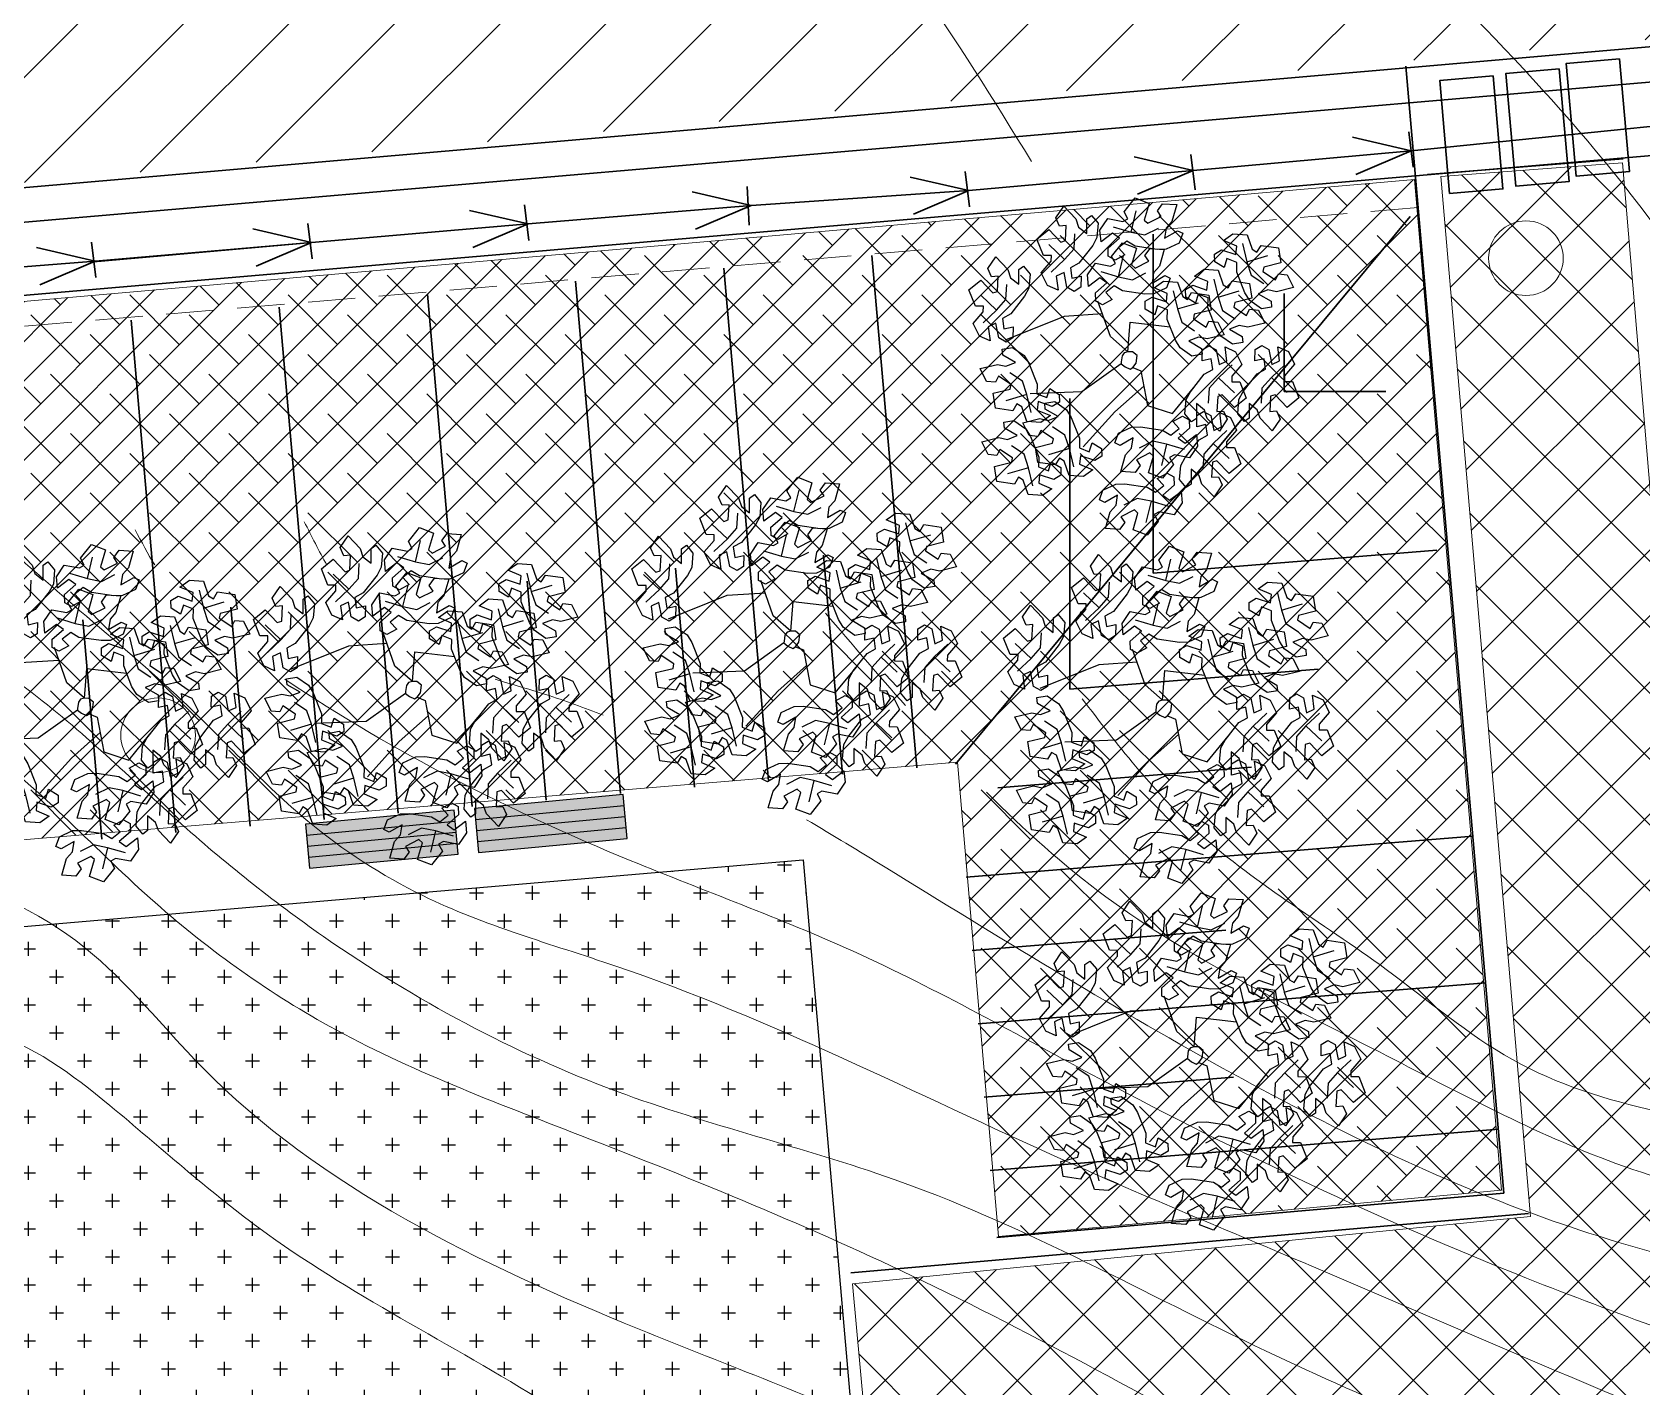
# Model space of a CAD drawing. Header units: millimetres. Extents: x 5637 to 6048, y 3385 to 3927.
# Drawn here: x 5703.64 to 5725.2, y 3639.51 to 3657.66 of the extents above; entities that cross this region are included whole.
import ezdxf

# ---------------------------------------------------------------- set-up
doc = ezdxf.new("R2010")
doc.units = ezdxf.units.MM
doc.linetypes.add('HIDDEN', pattern=[9.525, 6.35, -3.175])
for name, color, linetype, lineweight in [('3', 250, 'Continuous', 30), ('hatch', 253, 'Continuous', 13), ('project gr', 250, 'Continuous', 30), ('road', 19, 'Continuous', 30)]:
    doc.layers.add(name, color=color, linetype=linetype, lineweight=lineweight)
for name, color, linetype in [('benches', 250, 'Continuous'), ('Contour Lines', 253, 'Continuous'), ('trees old', 116, 'Continuous')]:
    doc.layers.add(name, color=color, linetype=linetype)
doc.layers.add('dr', color=7, linetype='Continuous', lineweight=30, true_color=0x424d8a)
doc.layers.add('plants1', color=7, linetype='Continuous', true_color=0x89ee5d)

# ---------------------------------------------------------------- blocks, each defined once
blk = doc.blocks.new('212')
at = {"color": 48, "linetype": 'Continuous'}
for p, q in [((2813.16, 4856.989), (2813.307, 4857.173)), ((2813.307, 4857.173), (2813.495, 4857.1)), ((2812.246, 4856.905), (2812.352, 4857.064)), ((2812.352, 4857.064), (2812.514, 4856.895)), ((2812.66, 4856.894), (2812.725, 4856.94)), ((2812.725, 4856.94), (2812.813, 4856.833)), ((2813.212, 4856.895), (2813.16, 4856.989)), ((2813.16, 4856.989), (2813.16, 4856.989)), ((2813.255, 4856.716), (2813.323, 4857.001)), ((2813.495, 4857.1), (2813.43, 4856.875)), ((2813.608, 4857), (2813.677, 4857.096)), ((2813.658, 4856.924), (2813.608, 4857)), ((2813.677, 4857.096), (2813.867, 4857.083)), ((2813.867, 4857.083), (2813.802, 4856.858)), ((2811.994, 4856.623), (2812.151, 4856.749)), ((2812.151, 4856.749), (2812.314, 4856.581)), ((2812.295, 4856.797), (2812.246, 4856.905)), ((2812.386, 4856.803), (2812.295, 4856.797)), ((2812.374, 4856.601), (2812.386, 4856.803)), ((2812.514, 4856.895), (2812.551, 4856.783)), ((2812.551, 4856.783), (2812.66, 4856.696)), ((2812.66, 4856.696), (2812.66, 4856.894)), ((2812.813, 4856.833), (2812.797, 4856.642)), ((2812.838, 4856.74), (2812.944, 4856.897)), ((2812.853, 4856.586), (2812.838, 4856.74)), ((2812.944, 4856.897), (2813.146, 4856.859)), ((2813.015, 4856.787), (2813.255, 4856.716)), ((2813.146, 4856.859), (2813.212, 4856.895)), ((2813.43, 4856.875), (2813.477, 4856.833)), ((2813.44, 4856.678), (2813.621, 4856.768)), ((2813.477, 4856.833), (2813.658, 4856.924)), ((2813.724, 4856.77), (2813.703, 4856.632)), ((2813.703, 4856.632), (2813.875, 4856.731)), ((2813.802, 4856.858), (2813.724, 4856.77)), ((2813.875, 4856.731), (2813.947, 4856.699)), ((2812.08, 4856.404), (2811.994, 4856.623)), ((2812.364, 4856.35), (2812.151, 4856.551)), ((2812.314, 4856.581), (2812.374, 4856.601)), ((2812.49, 4856.49), (2812.502, 4856.693)), ((2812.74, 4856.536), (2812.554, 4856.3)), ((2812.797, 4856.642), (2812.74, 4856.536)), ((2813.006, 4856.701), (2812.853, 4856.586)), ((2812.947, 4856.502), (2813.098, 4856.635)), ((2812.949, 4856.391), (2812.947, 4856.502)), ((2812.947, 4856.502), (2812.947, 4856.502)), ((2812.992, 4856.389), (2813.139, 4856.573)), ((2813.098, 4856.635), (2813.006, 4856.701)), ((2813.197, 4856.594), (2813.085, 4856.506)), ((2813.085, 4856.506), (2813.171, 4856.413)), ((2813.139, 4856.573), (2813.327, 4856.501)), ((2813.307, 4856.527), (2813.197, 4856.594)), ((2813.255, 4856.716), (2813.44, 4856.678)), ((2813.605, 4856.484), (2813.307, 4856.527)), ((2813.899, 4856.569), (2813.725, 4856.487)), ((2813.947, 4856.699), (2813.899, 4856.569)), ((2814.492, 4856.602), (2814.619, 4856.692)), ((2814.669, 4856.527), (2814.492, 4856.602)), ((2814.619, 4856.692), (2814.808, 4856.679)), ((2814.658, 4856.414), (2814.669, 4856.527)), ((2814.748, 4856.562), (2814.806, 4856.319)), ((2814.808, 4856.679), (2814.876, 4856.485)), ((2814.94, 4856.446), (2814.995, 4856.538)), ((2814.995, 4856.538), (2814.995, 4856.538)), ((2814.995, 4856.538), (2815.228, 4856.503)), ((2815.228, 4856.503), (2815.259, 4856.304)), ((2811.335, 4856.226), (2811.441, 4856.385)), ((2811.441, 4856.385), (2811.603, 4856.216)), ((2812.052, 4856.172), (2812.186, 4856.327)), ((2812.187, 4856.402), (2812.08, 4856.404)), ((2812.08, 4856.404), (2812.08, 4856.404)), ((2812.182, 4856.178), (2812.364, 4856.35)), ((2812.186, 4856.327), (2812.187, 4856.402)), ((2812.364, 4856.35), (2812.49, 4856.49)), ((2812.554, 4856.3), (2812.441, 4856.239)), ((2812.671, 4856.141), (2812.777, 4856.298)), ((2812.777, 4856.298), (2812.979, 4856.26)), ((2813.04, 4856.341), (2812.949, 4856.391)), ((2812.979, 4856.26), (2813.044, 4856.296)), ((2813.044, 4856.296), (2812.992, 4856.389)), ((2812.992, 4856.389), (2812.992, 4856.389)), ((2813.171, 4856.413), (2813.04, 4856.341)), ((2813.087, 4856.116), (2813.155, 4856.402)), ((2813.327, 4856.501), (2813.262, 4856.276)), ((2813.309, 4856.234), (2813.49, 4856.324)), ((2813.44, 4856.4), (2813.509, 4856.497)), ((2813.49, 4856.324), (2813.44, 4856.4)), ((2813.509, 4856.497), (2813.699, 4856.484)), ((2813.725, 4856.487), (2813.605, 4856.484)), ((2813.699, 4856.484), (2813.634, 4856.259)), ((2814.371, 4856.422), (2814.467, 4856.479)), ((2814.374, 4856.318), (2814.371, 4856.422)), ((2814.502, 4856.24), (2814.374, 4856.318)), ((2814.467, 4856.479), (2814.467, 4856.479)), ((2814.467, 4856.479), (2814.658, 4856.414)), ((2814.539, 4856.361), (2814.502, 4856.24)), ((2814.672, 4856.308), (2814.539, 4856.361)), ((2814.669, 4856.18), (2814.672, 4856.308)), ((2814.806, 4856.319), (2815.087, 4856.403)), ((2814.806, 4856.319), (2814.865, 4856.14)), ((2814.876, 4856.485), (2814.94, 4856.446)), ((2815.259, 4856.304), (2815.031, 4856.247)), ((2811.083, 4855.944), (2811.24, 4856.07)), ((2811.24, 4856.07), (2811.403, 4855.901)), ((2811.384, 4856.118), (2811.335, 4856.226)), ((2811.475, 4856.124), (2811.384, 4856.118)), ((2811.463, 4855.921), (2811.475, 4856.124)), ((2811.603, 4856.216), (2811.64, 4856.104)), ((2811.64, 4856.104), (2811.749, 4856.017)), ((2811.749, 4856.017), (2811.75, 4856.215)), ((2811.75, 4856.215), (2811.814, 4856.261)), ((2811.814, 4856.261), (2811.902, 4856.154)), ((2811.902, 4856.154), (2811.886, 4855.963)), ((2812.135, 4856.001), (2812.052, 4856.172)), ((2812.356, 4856.174), (2812.252, 4856.127)), ((2812.252, 4856.127), (2812.276, 4855.937)), ((2812.395, 4855.976), (2812.356, 4856.174)), ((2812.441, 4856.239), (2812.461, 4856.097)), ((2812.461, 4856.097), (2812.584, 4856.126)), ((2812.584, 4856.126), (2812.581, 4855.976)), ((2812.685, 4855.986), (2812.671, 4856.141)), ((2812.838, 4856.102), (2812.685, 4855.986)), ((2812.931, 4856.035), (2812.838, 4856.102)), ((2812.847, 4856.188), (2813.087, 4856.116)), ((2813.087, 4856.116), (2813.272, 4856.078)), ((2813.262, 4856.276), (2813.309, 4856.234)), ((2813.272, 4856.078), (2813.453, 4856.169)), ((2813.556, 4856.171), (2813.535, 4856.033)), ((2813.535, 4856.033), (2813.707, 4856.132)), ((2813.634, 4856.259), (2813.556, 4856.171)), ((2813.707, 4856.132), (2813.779, 4856.099)), ((2813.779, 4856.099), (2813.731, 4855.969)), ((2814.106, 4856.127), (2814.232, 4856.217)), ((2814.282, 4856.052), (2814.106, 4856.127)), ((2814.232, 4856.217), (2814.421, 4856.204)), ((2814.361, 4856.087), (2814.419, 4855.844)), ((2814.421, 4856.204), (2814.489, 4856.01)), ((2814.78, 4855.9), (2814.669, 4856.18)), ((2814.865, 4856.14), (2815.034, 4856.028)), ((2815.031, 4856.247), (2815.019, 4856.186)), ((2815.019, 4856.186), (2815.188, 4856.074)), ((2815.188, 4856.074), (2815.228, 4856.156)), ((2815.228, 4856.156), (2815.346, 4856.144)), ((2815.346, 4856.144), (2815.43, 4855.972)), ((2811.169, 4855.725), (2811.083, 4855.944)), ((2811.453, 4855.67), (2811.24, 4855.872)), ((2811.403, 4855.901), (2811.463, 4855.921)), ((2811.579, 4855.811), (2811.591, 4856.014)), ((2811.829, 4855.857), (2811.643, 4855.621)), ((2811.886, 4855.963), (2811.829, 4855.857)), ((2812.276, 4855.937), (2812.135, 4856.001)), ((2812.493, 4855.922), (2812.395, 4855.976)), ((2812.395, 4855.976), (2812.395, 4855.976)), ((2812.581, 4855.976), (2812.493, 4855.922)), ((2812.779, 4855.903), (2812.931, 4856.035)), ((2812.781, 4855.791), (2812.779, 4855.903)), ((2812.779, 4855.903), (2812.779, 4855.903)), ((2813.029, 4855.995), (2812.917, 4855.906)), ((2812.917, 4855.906), (2813.003, 4855.814)), ((2813.139, 4855.928), (2813.029, 4855.995)), ((2813.437, 4855.885), (2813.139, 4855.928)), ((2813.557, 4855.888), (2813.437, 4855.885)), ((2813.731, 4855.969), (2813.557, 4855.888)), ((2813.562, 4855.969), (2813.689, 4856.059)), ((2813.739, 4855.894), (2813.562, 4855.969)), ((2813.689, 4856.059), (2813.878, 4856.046)), ((2813.727, 4855.781), (2813.739, 4855.894)), ((2813.818, 4855.929), (2813.876, 4855.686)), ((2813.878, 4856.046), (2813.946, 4855.852)), ((2813.985, 4855.946), (2814.08, 4856.004)), ((2813.987, 4855.843), (2813.985, 4855.946)), ((2814.01, 4855.813), (2814.065, 4855.905)), ((2814.065, 4855.905), (2814.065, 4855.905)), ((2814.065, 4855.905), (2814.298, 4855.87)), ((2814.08, 4856.004), (2814.08, 4856.004)), ((2814.08, 4856.004), (2814.271, 4855.939)), ((2814.152, 4855.886), (2814.115, 4855.765)), ((2814.285, 4855.833), (2814.152, 4855.886)), ((2814.271, 4855.939), (2814.282, 4856.052)), ((2814.298, 4855.87), (2814.329, 4855.671)), ((2814.419, 4855.844), (2814.701, 4855.928)), ((2814.489, 4856.01), (2814.553, 4855.971)), ((2814.553, 4855.971), (2814.608, 4856.063)), ((2814.608, 4856.063), (2814.608, 4856.063)), ((2814.608, 4856.063), (2814.841, 4856.028)), ((2814.843, 4855.798), (2814.78, 4855.9)), ((2814.841, 4856.028), (2814.872, 4855.829)), ((2815.088, 4855.94), (2814.958, 4855.89)), ((2814.958, 4855.89), (2815.129, 4855.79)), ((2815.203, 4855.916), (2815.088, 4855.94)), ((2815.43, 4855.972), (2815.203, 4855.916)), ((2811.141, 4855.492), (2811.275, 4855.648)), ((2811.276, 4855.723), (2811.169, 4855.725)), ((2811.169, 4855.725), (2811.169, 4855.725)), ((2811.271, 4855.499), (2811.453, 4855.67)), ((2811.275, 4855.648), (2811.276, 4855.723)), ((2811.453, 4855.67), (2811.579, 4855.811)), ((2812.872, 4855.742), (2812.781, 4855.791)), ((2812.978, 4855.318), (2812.811, 4855.791)), ((2813.003, 4855.814), (2812.872, 4855.742)), ((2813.441, 4855.789), (2813.537, 4855.846)), ((2813.444, 4855.685), (2813.441, 4855.789)), ((2813.572, 4855.607), (2813.444, 4855.685)), ((2813.537, 4855.846), (2813.537, 4855.846)), ((2813.537, 4855.846), (2813.727, 4855.781)), ((2813.609, 4855.728), (2813.572, 4855.607)), ((2813.742, 4855.675), (2813.609, 4855.728)), ((2813.739, 4855.547), (2813.742, 4855.675)), ((2813.876, 4855.686), (2814.157, 4855.77)), ((2813.876, 4855.686), (2813.935, 4855.507)), ((2813.946, 4855.852), (2814.01, 4855.813)), ((2814.115, 4855.765), (2813.987, 4855.843)), ((2814.329, 4855.671), (2814.101, 4855.614)), ((2814.282, 4855.705), (2814.285, 4855.833)), ((2814.393, 4855.425), (2814.282, 4855.705)), ((2814.419, 4855.844), (2814.479, 4855.665)), ((2814.479, 4855.665), (2814.648, 4855.553)), ((2814.645, 4855.772), (2814.632, 4855.711)), ((2814.632, 4855.711), (2814.801, 4855.599)), ((2814.872, 4855.829), (2814.645, 4855.772)), ((2814.801, 4855.599), (2814.842, 4855.681)), ((2814.842, 4855.681), (2814.959, 4855.669)), ((2815, 4855.688), (2814.843, 4855.798)), ((2814.959, 4855.669), (2815.044, 4855.497)), ((2815.137, 4855.711), (2815, 4855.688)), ((2815.129, 4855.79), (2815.137, 4855.711)), ((2811.224, 4855.322), (2811.141, 4855.492)), ((2811.445, 4855.494), (2811.341, 4855.448)), ((2811.341, 4855.448), (2811.365, 4855.257)), ((2811.484, 4855.297), (2811.445, 4855.494)), ((2811.643, 4855.621), (2811.53, 4855.56)), ((2811.53, 4855.56), (2811.55, 4855.418)), ((2811.55, 4855.418), (2811.673, 4855.447)), ((2812.357, 4855.587), (2811.568, 4855.27)), ((2811.673, 4855.447), (2811.67, 4855.297)), ((2812.872, 4855.62), (2812.357, 4855.587)), ((2813.213, 4855.112), (2813.244, 4855.51)), ((2813.244, 4855.51), (2813.778, 4855.448)), ((2813.85, 4855.267), (2813.739, 4855.547)), ((2813.935, 4855.507), (2814.104, 4855.395)), ((2814.101, 4855.614), (2814.089, 4855.553)), ((2814.089, 4855.553), (2814.258, 4855.441)), ((2814.258, 4855.441), (2814.298, 4855.523)), ((2814.298, 4855.523), (2814.416, 4855.511)), ((2814.456, 4855.323), (2814.393, 4855.425)), ((2814.416, 4855.511), (2814.5, 4855.339)), ((2814.701, 4855.465), (2814.571, 4855.415)), ((2814.817, 4855.441), (2814.701, 4855.465)), ((2815.044, 4855.497), (2814.817, 4855.441)), ((2811.365, 4855.257), (2811.224, 4855.322)), ((2811.582, 4855.243), (2811.484, 4855.297)), ((2811.484, 4855.297), (2811.484, 4855.297)), ((2811.67, 4855.297), (2811.582, 4855.243)), ((2813.913, 4855.165), (2813.85, 4855.267)), ((2814.158, 4855.307), (2814.028, 4855.257)), ((2814.028, 4855.257), (2814.199, 4855.157)), ((2814.273, 4855.284), (2814.158, 4855.307)), ((2814.5, 4855.339), (2814.273, 4855.284)), ((2814.614, 4855.213), (2814.456, 4855.323)), ((2814.571, 4855.415), (2814.743, 4855.315)), ((2814.75, 4855.236), (2814.614, 4855.213)), ((2814.743, 4855.315), (2814.75, 4855.236)), ((2811.529, 4855.148), (2811.665, 4855.171)), ((2811.536, 4855.069), (2811.529, 4855.148)), ((2811.708, 4854.97), (2811.536, 4855.069)), ((2811.665, 4855.171), (2811.823, 4855.062)), ((2811.823, 4855.062), (2811.886, 4854.959)), ((2813.133, 4855.059), (2813.122, 4854.977)), ((2813.162, 4855.099), (2813.133, 4855.059)), ((2813.213, 4855.112), (2813.162, 4855.099)), ((2813.274, 4855.111), (2813.213, 4855.112)), ((2813.334, 4855.062), (2813.274, 4855.111)), ((2813.321, 4854.962), (2813.334, 4855.062)), ((2814.07, 4855.055), (2813.913, 4855.165)), ((2814.207, 4855.079), (2814.07, 4855.055)), ((2814.199, 4855.157), (2814.207, 4855.079)), ((2814.205, 4854.989), (2814.208, 4855.138)), ((2814.328, 4855.017), (2814.205, 4854.989)), ((2814.208, 4855.138), (2814.296, 4855.192)), ((2814.296, 4855.192), (2814.394, 4855.138)), ((2814.348, 4854.876), (2814.328, 4855.017)), ((2814.394, 4855.138), (2814.394, 4855.138)), ((2814.394, 4855.138), (2814.433, 4854.941)), ((2814.537, 4854.988), (2814.513, 4855.178)), ((2814.513, 4855.178), (2814.654, 4855.113)), ((2814.654, 4855.113), (2814.737, 4854.943)), ((2814.912, 4854.991), (2814.915, 4855.141)), ((2815.035, 4855.02), (2814.912, 4854.991)), ((2814.915, 4855.141), (2815.004, 4855.195)), ((2815.004, 4855.195), (2815.101, 4855.141)), ((2815.056, 4854.878), (2815.035, 4855.02)), ((2815.101, 4855.141), (2815.101, 4855.141)), ((2815.101, 4855.141), (2815.14, 4854.943)), ((2815.244, 4854.99), (2815.221, 4855.18)), ((2815.221, 4855.18), (2815.362, 4855.116)), ((2815.362, 4855.116), (2815.445, 4854.945)), ((2811.235, 4854.887), (2811.463, 4854.943)), ((2811.32, 4854.715), (2811.235, 4854.887)), ((2811.478, 4854.785), (2811.438, 4854.704)), ((2811.463, 4854.943), (2811.578, 4854.919)), ((2811.647, 4854.674), (2811.478, 4854.785)), ((2811.578, 4854.919), (2811.708, 4854.97)), ((2811.801, 4854.719), (2811.632, 4854.831)), ((2811.886, 4854.959), (2811.997, 4854.679)), ((2813.121, 4854.953), (2812.593, 4854.577)), ((2813.122, 4854.977), (2813.121, 4854.953)), ((2813.121, 4854.953), (2813.175, 4854.911)), ((2813.175, 4854.911), (2813.241, 4854.88)), ((2813.241, 4854.88), (2813.276, 4854.903)), ((2813.276, 4854.903), (2813.321, 4854.962)), ((2813.276, 4854.903), (2813.384, 4854.859)), ((2813.384, 4854.859), (2813.474, 4854.394)), ((2814.049, 4854.578), (2814.235, 4854.814)), ((2814.235, 4854.814), (2814.348, 4854.876)), ((2814.607, 4854.937), (2814.425, 4854.765)), ((2814.433, 4854.941), (2814.537, 4854.988)), ((2814.603, 4854.787), (2814.602, 4854.712)), ((2814.737, 4854.943), (2814.603, 4854.787)), ((2814.757, 4854.58), (2814.943, 4854.817)), ((2814.943, 4854.817), (2815.056, 4854.878)), ((2815.314, 4854.939), (2815.133, 4854.767)), ((2815.14, 4854.943), (2815.244, 4854.99)), ((2815.311, 4854.789), (2815.309, 4854.715)), ((2815.445, 4854.945), (2815.311, 4854.789)), ((2811.438, 4854.704), (2811.32, 4854.715)), ((2811.407, 4854.556), (2811.635, 4854.612)), ((2811.635, 4854.612), (2811.647, 4854.674)), ((2811.86, 4854.54), (2811.801, 4854.719)), ((2812.593, 4854.577), (2811.902, 4854.548)), ((2811.997, 4854.679), (2811.994, 4854.551)), ((2812.127, 4854.498), (2812.164, 4854.619)), ((2812.164, 4854.619), (2812.292, 4854.541)), ((2813.424, 4854.652), (2813.038, 4854.309)), ((2813.809, 4854.284), (2814.091, 4854.631)), ((2813.992, 4854.472), (2814.049, 4854.578)), ((2814.299, 4854.624), (2814.287, 4854.422)), ((2814.425, 4854.765), (2814.299, 4854.624)), ((2814.425, 4854.765), (2814.638, 4854.563)), ((2814.602, 4854.712), (2814.709, 4854.711)), ((2814.699, 4854.475), (2814.757, 4854.58)), ((2814.709, 4854.711), (2814.709, 4854.711)), ((2814.709, 4854.711), (2814.795, 4854.491)), ((2815.007, 4854.626), (2814.995, 4854.424)), ((2815.133, 4854.767), (2815.007, 4854.626)), ((2815.133, 4854.767), (2815.345, 4854.566)), ((2815.309, 4854.715), (2815.416, 4854.713)), ((2815.416, 4854.713), (2815.416, 4854.713)), ((2815.416, 4854.713), (2815.502, 4854.494)), ((2811.438, 4854.357), (2811.407, 4854.556)), ((2811.671, 4854.321), (2811.438, 4854.357)), ((2811.86, 4854.54), (2811.579, 4854.456)), ((2811.726, 4854.413), (2811.671, 4854.321)), ((2811.79, 4854.374), (2811.726, 4854.413)), ((2811.858, 4854.18), (2811.79, 4854.374)), ((2811.918, 4854.297), (2811.86, 4854.54)), ((2811.994, 4854.551), (2812.127, 4854.498)), ((2812.008, 4854.445), (2811.997, 4854.332)), ((2812.199, 4854.38), (2812.008, 4854.445)), ((2812.097, 4854.422), (2812.234, 4854.446)), ((2812.105, 4854.344), (2812.097, 4854.422)), ((2812.294, 4854.438), (2812.199, 4854.38)), ((2812.199, 4854.38), (2812.199, 4854.38)), ((2812.234, 4854.446), (2812.391, 4854.336)), ((2812.292, 4854.541), (2812.294, 4854.438)), ((2813.474, 4854.394), (2813.809, 4854.284)), ((2813.976, 4854.281), (2813.992, 4854.472)), ((2814.238, 4854.331), (2814.129, 4854.419)), ((2814.129, 4854.419), (2814.129, 4854.22)), ((2814.416, 4854.514), (2814.403, 4854.312)), ((2814.475, 4854.534), (2814.416, 4854.514)), ((2814.638, 4854.365), (2814.475, 4854.534)), ((2814.795, 4854.491), (2814.638, 4854.365)), ((2814.683, 4854.283), (2814.699, 4854.475)), ((2814.945, 4854.334), (2814.836, 4854.421)), ((2814.836, 4854.421), (2814.836, 4854.223)), ((2815.123, 4854.516), (2815.111, 4854.314)), ((2815.183, 4854.536), (2815.123, 4854.516)), ((2815.345, 4854.367), (2815.183, 4854.536)), ((2815.502, 4854.494), (2815.345, 4854.367)), ((2811.549, 4854.168), (2811.686, 4854.191)), ((2811.557, 4854.089), (2811.549, 4854.168)), ((2811.671, 4854.321), (2811.671, 4854.321)), ((2811.686, 4854.191), (2811.843, 4854.082)), ((2811.803, 4854.162), (2812.031, 4854.217)), ((2811.888, 4853.99), (2811.803, 4854.162)), ((2812.047, 4854.167), (2811.858, 4854.18)), ((2811.997, 4854.332), (2812.173, 4854.257)), ((2812.031, 4854.217), (2812.146, 4854.194)), ((2812.173, 4854.257), (2812.047, 4854.167)), ((2812.276, 4854.244), (2812.105, 4854.344)), ((2812.146, 4854.194), (2812.276, 4854.244)), ((2812.391, 4854.336), (2812.454, 4854.234)), ((2812.454, 4854.234), (2812.565, 4853.954)), ((2813.038, 4854.309), (2812.612, 4853.837)), ((2813.812, 4854.177), (2813.943, 4854.249)), ((2813.899, 4854.085), (2813.812, 4854.177)), ((2813.943, 4854.249), (2814.034, 4854.2)), ((2814.064, 4854.174), (2813.976, 4854.281)), ((2814.034, 4854.2), (2814.036, 4854.088)), ((2814.129, 4854.22), (2814.064, 4854.174)), ((2814.134, 4854.108), (2814.137, 4854.258)), ((2814.257, 4854.137), (2814.134, 4854.108)), ((2814.137, 4854.258), (2814.226, 4854.312)), ((2814.226, 4854.312), (2814.323, 4854.257)), ((2814.275, 4854.22), (2814.238, 4854.331)), ((2814.278, 4853.995), (2814.257, 4854.137)), ((2814.437, 4854.051), (2814.275, 4854.22)), ((2814.323, 4854.257), (2814.323, 4854.257)), ((2814.323, 4854.257), (2814.362, 4854.06)), ((2814.403, 4854.312), (2814.494, 4854.317)), ((2814.543, 4854.21), (2814.437, 4854.051)), ((2814.466, 4854.107), (2814.443, 4854.297)), ((2814.443, 4854.297), (2814.584, 4854.233)), ((2814.494, 4854.317), (2814.543, 4854.21)), ((2814.584, 4854.233), (2814.667, 4854.062)), ((2814.772, 4854.177), (2814.683, 4854.283)), ((2814.836, 4854.223), (2814.772, 4854.177)), ((2814.982, 4854.222), (2814.945, 4854.334)), ((2815.144, 4854.053), (2814.982, 4854.222)), ((2815.111, 4854.314), (2815.202, 4854.32)), ((2815.251, 4854.212), (2815.144, 4854.053)), ((2815.202, 4854.32), (2815.251, 4854.212)), ((2811.256, 4853.907), (2811.483, 4853.963)), ((2811.483, 4853.963), (2811.598, 4853.939)), ((2811.728, 4853.989), (2811.557, 4854.089)), ((2811.598, 4853.939), (2811.728, 4853.989)), ((2811.843, 4854.082), (2811.906, 4853.979)), ((2812.006, 4853.978), (2811.888, 4853.99)), ((2811.906, 4853.979), (2812.017, 4853.699)), ((2812.046, 4854.06), (2812.006, 4853.978)), ((2812.215, 4853.948), (2812.046, 4854.06)), ((2812.369, 4853.994), (2812.2, 4854.106)), ((2812.203, 4853.887), (2812.215, 4853.948)), ((2812.428, 4853.815), (2812.369, 4853.994)), ((2812.565, 4853.954), (2812.562, 4853.826)), ((2813.037, 4853.892), (2813.085, 4854.022)), ((2813.085, 4854.022), (2813.258, 4854.104)), ((2813.281, 4853.958), (2813.109, 4853.859)), ((2813.258, 4854.104), (2813.379, 4854.107)), ((2813.259, 4853.82), (2813.281, 4853.958)), ((2813.379, 4854.107), (2813.676, 4854.063)), ((2813.676, 4854.063), (2813.786, 4853.996)), ((2813.786, 4853.996), (2813.899, 4854.085)), ((2814.036, 4854.088), (2813.885, 4853.956)), ((2813.885, 4853.956), (2813.977, 4853.889)), ((2813.977, 4853.889), (2814.13, 4854.005)), ((2813.979, 4853.697), (2814.165, 4853.933)), ((2814.036, 4854.088), (2814.036, 4854.088)), ((2814.13, 4854.005), (2814.145, 4853.85)), ((2814.165, 4853.933), (2814.278, 4853.995)), ((2814.536, 4854.056), (2814.355, 4853.884)), ((2814.362, 4854.06), (2814.466, 4854.107)), ((2814.667, 4854.062), (2814.533, 4853.906)), ((2811.34, 4853.735), (2811.256, 4853.907)), ((2811.458, 4853.724), (2811.34, 4853.735)), ((2811.498, 4853.805), (2811.458, 4853.724)), ((2811.667, 4853.693), (2811.498, 4853.805)), ((2811.821, 4853.739), (2811.652, 4853.851)), ((2811.88, 4853.56), (2811.821, 4853.739)), ((2811.975, 4853.83), (2812.203, 4853.887)), ((2812.006, 4853.631), (2811.975, 4853.83)), ((2812.017, 4853.699), (2812.014, 4853.571)), ((2812.428, 4853.815), (2812.147, 4853.731)), ((2812.486, 4853.572), (2812.428, 4853.815)), ((2812.562, 4853.826), (2812.695, 4853.773)), ((2812.576, 4853.72), (2812.565, 4853.607)), ((2812.767, 4853.655), (2812.576, 4853.72)), ((2812.695, 4853.773), (2812.732, 4853.894)), ((2812.732, 4853.894), (2812.86, 4853.816)), ((2812.863, 4853.712), (2812.767, 4853.655)), ((2812.86, 4853.816), (2812.863, 4853.712)), ((2813.109, 4853.859), (2813.037, 4853.892)), ((2813.116, 4853.507), (2813.181, 4853.732)), ((2813.181, 4853.732), (2813.259, 4853.82)), ((2813.507, 4853.757), (2813.325, 4853.667)), ((2813.544, 4853.913), (2813.362, 4853.823)), ((2813.489, 4853.49), (2813.554, 4853.715)), ((2813.554, 4853.715), (2813.507, 4853.757)), ((2813.729, 4853.875), (2813.544, 4853.913)), ((2813.729, 4853.875), (2813.66, 4853.589)), ((2813.968, 4853.803), (2813.729, 4853.875)), ((2813.837, 4853.731), (2813.771, 4853.695)), ((2814.039, 4853.693), (2813.837, 4853.731)), ((2814.145, 4853.85), (2814.039, 4853.693)), ((2814.229, 4853.743), (2814.217, 4853.541)), ((2814.355, 4853.884), (2814.229, 4853.743)), ((2814.355, 4853.884), (2814.568, 4853.682)), ((2814.533, 4853.906), (2814.531, 4853.832)), ((2814.531, 4853.832), (2814.638, 4853.83)), ((2814.638, 4853.83), (2814.638, 4853.83)), ((2814.638, 4853.83), (2814.724, 4853.611)), ((2811.427, 4853.575), (2811.655, 4853.632)), ((2811.458, 4853.376), (2811.427, 4853.575)), ((2811.88, 4853.56), (2811.599, 4853.476)), ((2811.655, 4853.632), (2811.667, 4853.693)), ((2811.938, 4853.317), (2811.88, 4853.56)), ((2812.239, 4853.596), (2812.006, 4853.631)), ((2812.014, 4853.571), (2812.147, 4853.518)), ((2812.147, 4853.518), (2812.184, 4853.639)), ((2812.184, 4853.639), (2812.312, 4853.561)), ((2812.294, 4853.688), (2812.239, 4853.596)), ((2812.239, 4853.596), (2812.239, 4853.596)), ((2812.358, 4853.649), (2812.294, 4853.688)), ((2812.312, 4853.561), (2812.315, 4853.458)), ((2812.426, 4853.455), (2812.358, 4853.649)), ((2812.565, 4853.607), (2812.742, 4853.532)), ((2812.742, 4853.532), (2812.615, 4853.442)), ((2812.767, 4853.655), (2812.767, 4853.655)), ((2813.307, 4853.495), (2813.116, 4853.507)), ((2813.376, 4853.591), (2813.307, 4853.495)), ((2813.325, 4853.667), (2813.376, 4853.591)), ((2813.676, 4853.418), (2813.489, 4853.49)), ((2813.606, 4853.414), (2813.737, 4853.486)), ((2813.823, 4853.602), (2813.676, 4853.418)), ((2813.737, 4853.486), (2813.828, 4853.436)), ((2813.771, 4853.695), (2813.823, 4853.602)), ((2813.823, 4853.602), (2813.823, 4853.602)), ((2813.905, 4853.4), (2813.921, 4853.591)), ((2813.921, 4853.591), (2813.979, 4853.697)), ((2814.167, 4853.45), (2814.058, 4853.538)), ((2814.058, 4853.538), (2814.058, 4853.34)), ((2814.345, 4853.633), (2814.333, 4853.431)), ((2814.405, 4853.653), (2814.345, 4853.633)), ((2814.567, 4853.484), (2814.405, 4853.653)), ((2814.724, 4853.611), (2814.567, 4853.484)), ((2811.691, 4853.341), (2811.458, 4853.376)), ((2811.746, 4853.433), (2811.691, 4853.341)), ((2811.691, 4853.341), (2811.691, 4853.341)), ((2811.81, 4853.394), (2811.746, 4853.433)), ((2811.878, 4853.2), (2811.81, 4853.394)), ((2812.028, 4853.465), (2812.017, 4853.352)), ((2812.017, 4853.352), (2812.194, 4853.277)), ((2812.219, 4853.4), (2812.028, 4853.465)), ((2812.194, 4853.277), (2812.067, 4853.187)), ((2812.315, 4853.458), (2812.219, 4853.4)), ((2812.219, 4853.4), (2812.219, 4853.4)), ((2812.615, 4853.442), (2812.426, 4853.455)), ((2812.878, 4853.258), (2813.052, 4853.34)), ((2813.052, 4853.34), (2813.172, 4853.343)), ((2813.172, 4853.343), (2813.47, 4853.3)), ((2813.47, 4853.3), (2813.58, 4853.233)), ((2813.58, 4853.233), (2813.692, 4853.321)), ((2813.692, 4853.321), (2813.606, 4853.414)), ((2813.83, 4853.325), (2813.678, 4853.192)), ((2813.828, 4853.436), (2813.83, 4853.325)), ((2813.83, 4853.325), (2813.83, 4853.325)), ((2813.994, 4853.294), (2813.905, 4853.4)), ((2814.058, 4853.34), (2813.994, 4853.294)), ((2814.204, 4853.339), (2814.167, 4853.45)), ((2814.366, 4853.17), (2814.204, 4853.339)), ((2814.333, 4853.431), (2814.424, 4853.437)), ((2814.473, 4853.329), (2814.366, 4853.17)), ((2814.424, 4853.437), (2814.473, 4853.329)), ((2812.067, 4853.187), (2811.878, 4853.2)), ((2812.83, 4853.128), (2812.878, 4853.258)), ((2812.902, 4853.095), (2812.83, 4853.128)), ((2813.074, 4853.194), (2812.902, 4853.095)), ((2812.975, 4852.968), (2813.053, 4853.056)), ((2813.053, 4853.056), (2813.074, 4853.194)), ((2813.337, 4853.149), (2813.156, 4853.059)), ((2813.522, 4853.111), (2813.337, 4853.149)), ((2813.522, 4853.111), (2813.454, 4852.826)), ((2813.762, 4853.04), (2813.522, 4853.111)), ((2813.678, 4853.192), (2813.771, 4853.126)), ((2813.771, 4853.126), (2813.924, 4853.241)), ((2813.939, 4853.087), (2813.832, 4852.929)), ((2813.924, 4853.241), (2813.939, 4853.087)), ((2812.91, 4852.744), (2812.975, 4852.968)), ((2813.3, 4852.994), (2813.119, 4852.903)), ((2813.119, 4852.903), (2813.169, 4852.827)), ((2813.282, 4852.727), (2813.347, 4852.952)), ((2813.347, 4852.952), (2813.3, 4852.994)), ((2813.617, 4852.838), (2813.47, 4852.654)), ((2813.63, 4852.967), (2813.565, 4852.932)), ((2813.565, 4852.932), (2813.617, 4852.838)), ((2813.617, 4852.838), (2813.617, 4852.838)), ((2813.832, 4852.929), (2813.63, 4852.967)), ((2813.1, 4852.731), (2812.91, 4852.744)), ((2813.169, 4852.827), (2813.1, 4852.731)), ((2813.47, 4852.654), (2813.282, 4852.727))]:
    blk.add_line(p, q, dxfattribs=at)
at = {"layer": 'plants1', "color": 48, "linetype": 'Continuous'}
blk.add_line((2813.213, 4855.112), (2812.978, 4855.318), dxfattribs=at)
blk = doc.blocks.new('0354')
at = {"layer": 'benches', "lineweight": 25, "ltscale": 150, "true_color": 0xe0d1a3}
blk.add_hatch(color=9, dxfattribs=at).paths.add_polyline_path([(2510191, 359584), (2510591, 359584), (2510591, 360934), (2510191, 360934)])
at = {"layer": 'benches', "color": 3, "lineweight": 25, "ltscale": 150}
blk.add_lwpolyline([(2510191, 359584), (2510591, 359584), (2510591, 360934), (2510191, 360934)], close=True, dxfattribs=at)
at = {"layer": 'benches', "color": 1, "lineweight": 25, "ltscale": 150}
for points in [[(2510291, 360934), (2510291, 359584)], [(2510391, 360934), (2510391, 359584)], [(2510491, 360934), (2510491, 359584)]]:
    blk.add_lwpolyline(points, dxfattribs=at)

msp = doc.modelspace()

# ---------------------------------------------------------------- hatches: boundary and pattern name
at = {"layer": 'hatch'}
h = msp.add_hatch(dxfattribs=at)
h.set_pattern_fill('ANSI31', color=256, scale=8, style=0)
h.set_pattern_definition([(45, (2816.3681, -1263.7476), (-0.70710678, 0.70710678), [])])
edge = h.paths.add_edge_path()
edge.add_line((5681.718, 3662.745), (5708.38, 3664.934))
edge.add_arc((5713.219, 3667.179), 5.335, 204.8917, 275.5225)
edge.add_line((5713.733, 3661.869), (5818.562, 3671.059))
edge.add_arc((5814.821, 3690.234), 19.536, 281.0392, 345.4537)
edge.add_arc((5828.918, 3687.613), 5.329, 334.6044, 439.8122)
edge.add_line((5829.86, 3692.857), (5821.197, 3693.928))
edge.add_line((5821.197, 3693.928), (5821.163, 3698.626))
edge.add_line((5821.163, 3698.626), (5822.751, 3698.67))
edge.add_arc((5822.674, 3701.446), 2.777, 271.5898, 361.9955)
edge.add_arc((5787.812, 3700.231), 37.66, 1.9955, 27.7471)
edge.add_line((5821.141, 3717.765), (5815.111, 3730.653))
edge.add_arc((5808.837, 3727.717), 6.926, 25.0759, 80.9102)
edge.add_line((5809.932, 3734.557), (5816.866, 3735.208))
edge.add_line((5816.866, 3735.208), (5822.086, 3738.739))
edge.add_arc((5826.047, 3735.447), 5.15, 140.2743, 208.703)
edge.add_line((5821.53, 3732.974), (5832.004, 3711.476))
edge.add_line((5832.004, 3711.476), (5839.078, 3695.803))
edge.add_line((5839.078, 3695.803), (5843.714, 3685.87))
edge.add_line((5843.714, 3685.87), (5839.002, 3683.445))
edge.add_arc((5812.028, 3691.913), 28.272, 321.435, 342.5709, ccw=False)
edge.add_arc((5815.074, 3690.732), 25.173, 273.7863, 319.2136, ccw=False)
edge.add_line((5816.736, 3665.614), (5796.147, 3663.794))
edge.add_line((5796.147, 3663.794), (5694.835, 3654.877))
edge.add_line((5694.835, 3654.877), (5688.624, 3654.402))
edge.add_line((5688.624, 3654.402), (5675.285, 3653.372))
edge.add_line((5675.285, 3653.372), (5681.718, 3662.745))
h = msp.add_hatch(dxfattribs=at)
h.set_pattern_fill('ANSI37', color=256, scale=5, style=0)
h.set_pattern_definition([(45, (2816.3681, -1263.7476), (-0.44194174, 0.44194174), []), (135, (2816.3681, -1263.7476), (-0.44194174, -0.44194174), [])])
h.paths.add_polyline_path([(5722.503, 3655.724), (5724.937, 3655.906), (5726.219, 3640.737), (5741.148, 3631.392), (5740.957, 3631.365), (5741.257, 3628.232), (5723.873, 3639.395), (5714.828, 3638.648), (5714.622, 3640.889), (5723.704, 3641.792)])
at = {"layer": 'plants1'}
h = msp.add_hatch(dxfattribs=at)
h.set_pattern_fill('ANSI38', color=256, scale=3, style=0)
h.set_pattern_definition([(45, (2816.3681, -1263.7476), (-0.265165043, 0.265165043), []), (135, (2816.3681, -1263.7476), (-0.79549513, 0.265165043), [0.9375, -0.5625])])
edge = h.paths.add_edge_path()
edge.add_line((5722.153, 3655.681), (5723.315, 3642.144))
edge.add_line((5723.315, 3642.144), (5716.58, 3641.525))
edge.add_line((5716.58, 3641.525), (5716.03, 3647.877))
edge.add_line((5716.03, 3647.877), (5685.929, 3645.38))
edge.add_line((5685.929, 3645.38), (5687.433, 3629.363))
edge.add_line((5687.433, 3629.363), (5683.853, 3629.044))
edge.add_line((5683.853, 3629.044), (5682.36, 3632.767))
edge.add_line((5682.36, 3632.767), (5681.583, 3637.665))
edge.add_line((5681.583, 3637.665), (5681.239, 3644.06))
edge.add_line((5681.239, 3644.06), (5680.869, 3648.955))
edge.add_arc((5684.026, 3649.194), 3.166, 89.0579, 184.3282, ccw=False)
edge.add_line((5684.078, 3652.36), (5685.842, 3652.579))
edge.add_line((5685.842, 3652.579), (5688.59, 3652.873))
edge.add_line((5688.59, 3652.873), (5688.885, 3650.715))
edge.add_line((5688.885, 3650.715), (5695.186, 3651.264))
edge.add_line((5695.186, 3651.264), (5695.01, 3653.304))
edge.add_line((5695.01, 3653.304), (5722.153, 3655.681))
at = {"layer": 'plants1', "true_color": 0x4ec6ac}
h = msp.add_hatch(dxfattribs=at)
h.set_pattern_fill('CROSS', color=123, scale=1.5, style=0)
h.set_pattern_definition([(0, (2816.3681, -1263.7476), (0.375, 0.375), [0.1875, -0.5625]), (90, (2816.46184, -1263.84136), (-0.375, 0.375), [0.1875, -0.5625])])
h.paths.add_polyline_path([(5687.34, 3644.293), (5713.964, 3646.57), (5715.152, 3632.954), (5688.542, 3630.63)])

# ---------------------------------------------------------------- linework, layer by layer
at = {"layer": 'Contour Lines', "lineweight": 5, "ltscale": 0.5}
for points, knots in [([(5721.861, 3667.725), (5722.664, 3667.207), (5724.522, 3665.996), (5727.263, 3663.924), (5730.188, 3661.461), (5730.722, 3657.788), (5732.906, 3655.332), (5733.434, 3652.486), (5735.306, 3650.95), (5736.966, 3649.078), (5740.149, 3647.799), (5744.506, 3647.258), (5749.642, 3647.574), (5755.273, 3647.277), (5761.688, 3647.101), (5768.077, 3646.724), (5773.66, 3646.523), (5777.719, 3645.957), (5780.641, 3645.291), (5782.99, 3644.522), (5784.666, 3644.086), (5785.641, 3643.763), (5785.998, 3643.635)], [1.16155, 1.16155, 1.16155, 1.16155, 6.875804, 14.453574, 22.034571, 28.710484, 35.59757, 41.225425, 45.129765, 49.724903, 56.167263, 65.032994, 75.993591, 86.933965, 98.851833, 114.496219, 125.34296, 132.340525, 139.056529, 143.287015, 147.165739, 149.442003, 149.442003, 149.442003, 149.442003]), ([(5785.055, 3643.635), (5784.921, 3643.679), (5784.215, 3643.893), (5782.713, 3644.141), (5780.229, 3644.678), (5777.62, 3645.247), (5774.95, 3645.186), (5772.58, 3645.973), (5769.983, 3646.035), (5767.361, 3646.094), (5763.714, 3646.145), (5759.195, 3646.501), (5753.965, 3646.464), (5748.944, 3646.548), (5744.488, 3646.75), (5740.365, 3646.229), (5736.376, 3647.916), (5731.774, 3649.584), (5728.267, 3653.967), (5724.839, 3657.707), (5724.102, 3663.032), (5720.111, 3664.484), (5718.165, 3666.606), (5716.913, 3667.046), (5716.418, 3667.177)], [61.143917, 61.143917, 61.143917, 61.143917, 61.987655, 65.579228, 70.241031, 77.263003, 81.521455, 86.110891, 92.059168, 96.992817, 101.873992, 113.933737, 124.166627, 133.245919, 144.030661, 151.062919, 157.567662, 169.605422, 179.756245, 190.555813, 199.859025, 208.727613, 213.698783, 216.738881, 216.738881, 216.738881, 216.738881]), ([(5751.427, 3637.307), (5749.424, 3637.279), (5745.351, 3637.05), (5739.972, 3637.193), (5735.173, 3637.354), (5731.14, 3638.169), (5727.339, 3639.619), (5722.861, 3641.191), (5718.673, 3643.178), (5714.825, 3645.367), (5710.996, 3646.744), (5708.481, 3648.007), (5707.022, 3648.988)], [30.383128, 30.383128, 30.383128, 30.383128, 42.408065, 54.821858, 62.665943, 71.185857, 79.348168, 87.04728, 99.657325, 107.101955, 113.553375, 124.003395, 124.003395, 124.003395, 124.003395]), ([(5709.836, 3648.988), (5710.062, 3648.921), (5710.561, 3648.779), (5711.035, 3648.607), (5711.286, 3648.506)], [6.927402, 6.927402, 6.927402, 6.927402, 8.280434, 9.898803, 9.898803, 9.898803, 9.898803]), ([(5716.418, 3647.477), (5716.921, 3646.973), (5718.497, 3645.55), (5721.487, 3644.136), (5724.911, 3642.276), (5728.153, 3641.669), (5731.12, 3641.034), (5732.868, 3641.076), (5733.787, 3640.944)], [6.440545, 6.440545, 6.440545, 6.440545, 10.695608, 19.121129, 26.121205, 33.953592, 38.727465, 44.317706, 44.317706, 44.317706, 44.317706]), ([(5714.01, 3647.108), (5714.361, 3646.899), (5716.213, 3645.767), (5719.419, 3643.778), (5723.715, 3641.658), (5727.899, 3640.658), (5731.094, 3640.143), (5732.918, 3639.802), (5733.486, 3639.691)], [16.054849, 16.054849, 16.054849, 16.054849, 18.50514, 29.028591, 38.758201, 47.0492, 54.716731, 58.187452, 58.187452, 58.187452, 58.187452]), ([(5682.042, 3646.958), (5682.85, 3646.743), (5684.677, 3646.258), (5687.387, 3645.682), (5690.315, 3644.293), (5692.961, 3645.784), (5695.469, 3647.043), (5697.833, 3645.831), (5700.036, 3646.366), (5702.34, 3646.537), (5704.437, 3645.555), (5706.797, 3642.511), (5710.824, 3640.585), (5715.944, 3638.696), (5720.172, 3636.144), (5724.998, 3633.73), (5729.91, 3632.192), (5735.239, 3631.431), (5741.565, 3631.912), (5748.29, 3631.934), (5754.862, 3632.513), (5760.53, 3632.069), (5763.211, 3631.634), (5766.399, 3631.073), (5766.995, 3630.981)], [0, 0, 0, 0, 4.999936, 11.307485, 16.895893, 23.046679, 28.454837, 32.640265, 37.73097, 41.636129, 46.353452, 50.840475, 64.498525, 72.096655, 83.730058, 93.962223, 104.433725, 114.474104, 126.035349, 142.442922, 154.480865, 166.628364, 173.188607, 177.127494, 177.127494, 177.127494, 177.127494]), ([(5766.418, 3629.933), (5765.346, 3630.324), (5763.417, 3631.028), (5760.108, 3631.049), (5756.736, 3630.695), (5751.669, 3630.868), (5745.271, 3630.877), (5738.083, 3630.599), (5731.682, 3630.818), (5725.492, 3631.436), (5719.826, 3634.117), (5714.474, 3636.41), (5710.516, 3639.468), (5707.093, 3641.137), (5704.873, 3643.158), (5703.308, 3644.358), (5701.562, 3644.416), (5700.483, 3643.323), (5698.785, 3642.983), (5697.123, 3643.306), (5696.268, 3644.092), (5695.857, 3644.342)], [0, 0, 0, 0, 6.786934, 12.222578, 19.631953, 27.152115, 42.5771, 58.051831, 70.251627, 81.076592, 95.00478, 107.503059, 115.872739, 124.895998, 130.062143, 133.962362, 136.386575, 139.773453, 142.557745, 146.501777, 149.388634, 149.388634, 149.388634, 149.388634])]:
    msp.add_open_spline(points, degree=3, knots=knots, dxfattribs=at)
for points in [[(5709.941, 3665.42), (5711.459, 3665.052), (5715.207, 3663.811), (5717.76, 3662.5), (5721.256, 3659.535), (5725.28, 3655.183), (5728.15, 3651.358), (5729.805, 3649.924), (5735.95, 3646.503), (5740.118, 3645.168), (5743.024, 3644.69), (5746.078, 3644.212)], [(5708.63, 3663.281), (5713.635, 3660.413), (5717.02, 3655.926)], [(5703.306, 3650.753), (5704.276, 3649.907), (5705.658, 3648.692), (5707.33, 3647.088), (5708.869, 3646.091), (5711.455, 3645.146), (5717.464, 3642.544), (5720.767, 3641.131), (5727.785, 3638.219), (5731.409, 3636.964), (5735.089, 3635.937), (5739.825, 3635.738), (5743.427, 3635.709), (5750.968, 3635.88), (5754.791, 3636.137), (5757.844, 3635.909), (5761.705, 3635.452), (5765.154, 3635.374), (5766.485, 3635.352)], [(5701.248, 3650.302), (5703.637, 3648.806), (5705.705, 3646.988), (5707.665, 3645.456), (5711.587, 3643.425), (5715.295, 3642.249), (5720.155, 3639.994), (5724.504, 3638.106), (5728.354, 3636.467), (5734.891, 3634.641), (5739.24, 3634.712), (5746.049, 3634.57), (5751.906, 3634.855), (5756.148, 3634.961), (5759.464, 3634.748), (5766.524, 3633.941)], [(5766.552, 3632.277), (5765.236, 3632.52), (5762.891, 3633.082), (5761.127, 3633.33), (5756.349, 3633.647), (5752.445, 3633.622), (5747.564, 3633.451), (5742.269, 3633.403), (5737.022, 3633.354), (5732.955, 3633.695), (5729.807, 3634.159), (5725.415, 3635.817), (5720.486, 3638.33), (5715.57, 3640.927), (5710.982, 3642.878), (5707.615, 3644.342), (5705.215, 3646.058), (5702.848, 3648.18), (5701.237, 3649.107), (5699.139, 3650.058)], [(5717.701, 3648.727), (5719.192, 3646.995), (5721.771, 3645.102), (5723.464, 3643.894), (5727.494, 3642.846), (5731.242, 3642.282), (5734.225, 3642.156)]]:
    msp.add_spline(points, degree=3, dxfattribs=at)
for points in [[(5705.278, 3650.52), (5705.184, 3650.67), (5705.101, 3650.83), (5705.018, 3650.989)], [(5707.281, 3651.099), (5707.379, 3650.902), (5707.477, 3650.706), (5707.584, 3650.52)], [(5714.264, 3649.873), (5714.618, 3649.459), (5714.971, 3649.045), (5715.333, 3648.638)]]:
    msp.add_open_spline(points, degree=3, dxfattribs=at)
at = {"layer": 'dr', "color": 4, "ltscale": 0.5}
for p, q in [((5721.321, 3656.248), (5722.108, 3656.067)), ((5722.108, 3656.067), (5721.365, 3655.75)), ((5718.398, 3655.986), (5719.185, 3655.805)), ((5715.397, 3655.716), (5716.184, 3655.535)), ((5719.185, 3655.805), (5718.442, 3655.488)), ((5712.478, 3655.518), (5713.265, 3655.337)), ((5716.184, 3655.535), (5715.441, 3655.219)), ((5709.494, 3655.269), (5710.281, 3655.088)), ((5713.265, 3655.337), (5712.522, 3655.02)), ((5706.592, 3655.021), (5707.379, 3654.84)), ((5710.281, 3655.088), (5709.538, 3654.772)), ((5707.379, 3654.84), (5706.636, 3654.523)), ((5703.695, 3654.772), (5704.482, 3654.591)), ((5704.482, 3654.591), (5703.739, 3654.274))]:
    msp.add_line(p, q, dxfattribs=at)
at = {"layer": 'dr', "ltscale": 0.5}
msp.add_lwpolyline([(5796.206, 3663.197), (5790.569, 3662.619), (5688.406, 3653.806), (5688.481, 3652.838), (5790.663, 3661.623), (5797.231, 3662.297), (5824.807, 3603.238)], dxfattribs=at)
at = {"layer": 'dr', "color": 4, "ltscale": 0.5}
for points in [[(5754.454, 3659.025), (5751.532, 3658.765), (5748.609, 3658.505), (5745.685, 3658.244), (5742.765, 3657.984), (5739.83, 3657.718), (5736.921, 3657.464), (5733.999, 3657.204), (5731.077, 3656.943), (5728.155, 3656.683), (5722.108, 3656.067), (5719.185, 3655.805), (5716.184, 3655.535), (5713.265, 3655.337), (5710.281, 3655.088), (5707.379, 3654.84), (5704.482, 3654.591), (5701.531, 3654.359), (5698.58, 3654.094), (5695.669, 3653.845), (5692.734, 3653.546), (5689.745, 3653.372)], [(5722.075, 3656.323), (5722.135, 3655.848)], [(5719.156, 3656.018), (5719.215, 3655.543)], [(5716.132, 3655.789), (5716.191, 3655.315)], [(5713.213, 3655.59), (5713.242, 3655.071)], [(5710.229, 3655.342), (5710.288, 3654.868)], [(5707.327, 3655.093), (5707.386, 3654.619)], [(5704.43, 3654.844), (5704.49, 3654.37)], [(5704.457, 3654.58), (5707.379, 3654.84)]]:
    msp.add_lwpolyline(points, dxfattribs=at)
at = {"layer": 'dr', "ltscale": 0.5}
for points in [[(5724.09, 3657.166), (5723.377, 3657.104), (5723.51, 3655.592), (5724.223, 3655.655)], [(5724.898, 3657.301), (5724.185, 3657.238), (5724.317, 3655.727), (5725.03, 3655.789)], [(5723.203, 3657.07), (5722.49, 3657.007), (5722.622, 3655.496), (5723.335, 3655.558)]]:
    msp.add_lwpolyline(points, close=True, dxfattribs=at)
at = {"layer": 'hatch'}
msp.add_lwpolyline([(5722.503, 3655.724), (5724.937, 3655.906), (5726.219, 3640.737), (5741.148, 3631.392), (5740.957, 3631.365), (5741.257, 3628.232), (5723.873, 3639.395), (5714.828, 3638.648), (5714.622, 3640.889), (5723.704, 3641.792), (5722.503, 3655.724)], dxfattribs=at)
at = {"layer": 'plants1', "color": 94, "lineweight": 9, "true_color": 0x0cac0c}
msp.add_lwpolyline([(5722.153, 3655.681), (5723.315, 3642.144), (5716.58, 3641.525), (5716.03, 3647.877), (5685.929, 3645.38), (5687.433, 3629.363), (5683.853, 3629.044), (5682.36, 3632.767), (5681.583, 3637.665), (5681.239, 3644.06), (5680.869, 3648.955, -0.441419), (5684.078, 3652.36), (5685.842, 3652.579), (5688.59, 3652.873), (5688.885, 3650.715), (5695.186, 3651.264), (5695.01, 3653.304), (5722.153, 3655.681)], format="xyb", dxfattribs=at)
at = {"layer": 'plants1'}
msp.add_lwpolyline([(5687.34, 3644.293), (5713.964, 3646.57), (5715.152, 3632.954), (5688.542, 3630.63), (5687.34, 3644.293)], dxfattribs=at)
at = {"layer": 'project gr', "lineweight": 30}
for p, q in [((5722.034, 3657.2), (5723.347, 3642.106)), ((5716.004, 3647.85), (5722.094, 3655.187)), ((5714.884, 3654.667), (5715.484, 3647.804)), ((5712.899, 3654.494), (5713.5, 3647.63)), ((5708.931, 3654.146), (5709.531, 3647.283)), ((5710.915, 3654.32), (5711.516, 3647.457)), ((5706.946, 3653.973), (5707.547, 3647.11)), ((5704.962, 3653.799), (5705.562, 3646.936)), ((5718.653, 3650.409), (5722.451, 3650.718)), ((5712.251, 3650.477), (5712.508, 3647.544)), ((5714.235, 3650.651), (5714.492, 3647.717)), ((5710.267, 3650.304), (5710.523, 3647.37)), ((5708.282, 3650.13), (5708.539, 3647.196)), ((5706.298, 3649.956), (5706.555, 3647.023)), ((5704.313, 3649.783), (5704.57, 3646.849)), ((5717.534, 3648.855), (5720.862, 3649.125)), ((5716.57, 3647.535), (5719.967, 3647.811)), ((5716.148, 3646.336), (5722.936, 3646.888)), ((5716.228, 3645.354), (5719.625, 3645.63)), ((5716.307, 3644.372), (5723.108, 3644.924)), ((5716.387, 3643.39), (5719.725, 3643.661)), ((5716.467, 3642.408), (5723.28, 3642.961))]:
    msp.add_line(p, q, dxfattribs=at)
at = {"layer": 'project gr', "linetype": 'HIDDEN', "lineweight": 15, "ltscale": 0.1}
msp.add_lwpolyline([(5722.2, 3655.307), (5684.818, 3652.123, 0.38836), (5680.861, 3648.589), (5681.299, 3643.582)], format="xyb", dxfattribs=at)
at = {"layer": 'project gr', "lineweight": 30}
for points in [[(5718.653, 3650.409), (5718.653, 3654.953)], [(5720.406, 3652.843), (5720.406, 3654.154)], [(5720.406, 3652.843), (5721.769, 3652.843)], [(5717.534, 3648.855), (5717.534, 3652.751)]]:
    msp.add_lwpolyline(points, dxfattribs=at)
at = {"layer": 'road', "lineweight": 30, "ltscale": 0.5}
for points in [[(5688.911, 3650.743), (5695.153, 3651.284), (5694.84, 3654.821), (5790.522, 3663.117)], [(5722.327, 3655.748), (5724.946, 3655.962)], [(5716.559, 3641.511), (5723.347, 3642.106)], [(5714.602, 3641.039), (5723.68, 3641.833)]]:
    msp.add_lwpolyline(points, dxfattribs=at)
at = {"layer": 'trees old', "lineweight": 5, "ltscale": 0.5}
for centre in [(5723.644, 3654.629), (5723.644, 3654.629), (5705.323, 3648.239), (5705.323, 3648.239)]:
    msp.add_circle(centre, 0.5, dxfattribs=at)

# ---------------------------------------------------------------- block references
at = {"layer": '3', "xscale": 0.0014814810000541, "yscale": 0.0014814810000541, "zscale": 0.0014814810000541}
for p, rotation in [((6589.045, -6.003), 95.35476840725558), ((6586.782, -6.212), 95.3547684072556)]:
    msp.add_blockref('0354', p, dxfattribs=dict(at, rotation=rotation))
at = {"layer": 'plants1'}
for p in [(2905.101, -1201.737), (2900.585, -1205.478), (2895.516, -1206.153), (2891.123, -1206.378), (2905.565, -1206.403), (2905.988, -1211.046)]:
    msp.add_blockref('212', p, dxfattribs=at)

doc.saveas('drawing.dxf')
